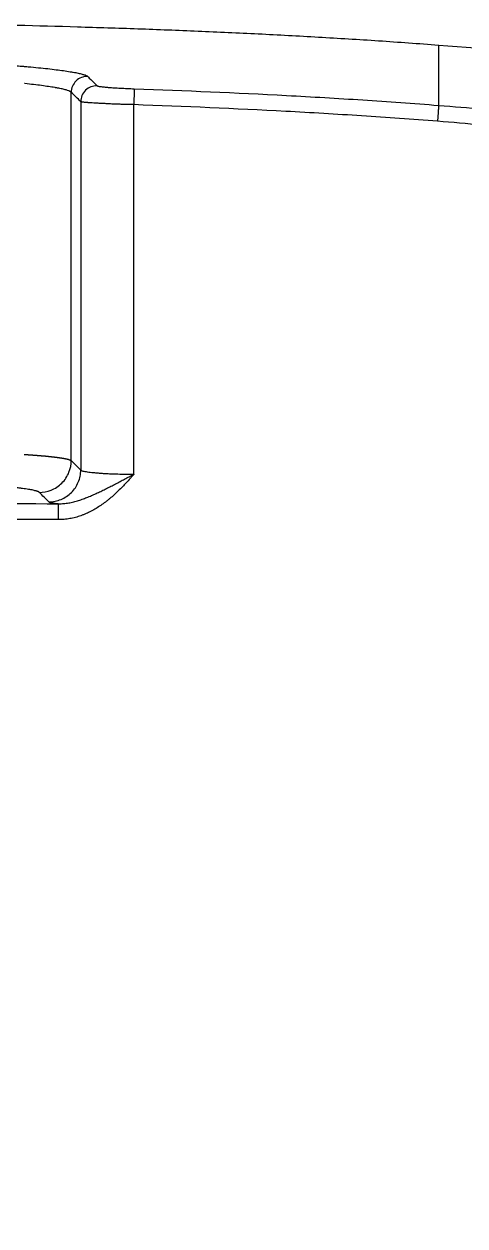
# Model space of a CAD drawing. Header units: millimetres. Extents: x -33000 to 294000, y 0 to 42408.
# Drawn here: x 57272.2 to 57313.7, y 18830.7 to 18943.7 of the extents above; entities that cross this region are included whole.
import ezdxf

# ---------------------------------------------------------------- set-up
doc = ezdxf.new("R2010")
doc.units = ezdxf.units.MM
doc.header["$LTSCALE"] = 50
doc.layers.add('arch', color=8, linetype='Continuous')

msp = doc.modelspace()

# ---------------------------------------------------------------- linework, layer by layer
at = {"layer": 'arch', "linetype": 'Continuous'}
for p, q in [((57276.66, 18902.65), (57276.66, 18937.3)), ((57277.56, 18936.42), (57277.56, 18901.77)), ((57276.66, 18902.65), (57277.56, 18901.77))]:
    msp.add_line(p, q, dxfattribs=at)
for centre, major_axis, ratio, start_param, end_param in [((57278.16, 18937.3, 0), (1.05, 1.07), 0.997304, 0.748443, 2.347461), ((57279.05, 18936.42, 0), (1.05, 1.07), 0.997302, 0.748005, 2.347892), ((57282.55, 18936.14, 0), (0.05, 1.5), 0.00001, 0.049886, 1.570771)]:
    msp.add_ellipse(centre, major_axis=major_axis, ratio=ratio, start_param=start_param, end_param=end_param, dxfattribs=at)
for points, knots in [([(57311.26, 18941.72, 0), (57309.37, 18941.86, 0), (57307.49, 18942, 0), (57303.71, 18942.25, 0), (57299.94, 18942.48, 0), (57296.16, 18942.68, 0), (57292.38, 18942.87, 0), (57290.49, 18942.95, 0), (57286.71, 18943.11, 0), (57284.82, 18943.19, 0), (57281.04, 18943.32, 0), (57279.15, 18943.38, 0), (57273.47, 18943.55, 0), (57269.69, 18943.65, 0), (57265.91, 18943.73, 0)], [0, 0, 0, 0, 0.125, 0.125, 0.25, 0.375, 0.375, 0.5, 0.5, 0.625, 0.625, 0.75, 0.75, 1, 1, 1, 1]), ([(57409.3, 18911.43, 0), (57409.15, 18911.55, 0), (57409.01, 18911.67, 0), (57408.42, 18912.15, 0), (57407.96, 18912.52, 0), (57407.28, 18913.05, 0), (57407.05, 18913.23, 0), (57406.59, 18913.59, 0), (57405.44, 18914.47, 0), (57404.28, 18915.32, 0), (57402.39, 18916.64, 0), (57401.44, 18917.29, 0), (57399.51, 18918.54, 0), (57398.54, 18919.15, 0), (57395.6, 18920.92, 0), (57393.61, 18922.03, 0), (57389.55, 18924.14, 0), (57387.48, 18925.13, 0), (57383.3, 18927, 0), (57381.18, 18927.88, 0), (57377.95, 18929.12, 0), (57376.87, 18929.52, 0), (57375.51, 18930, 0), (57375.24, 18930.1, 0), (57374.69, 18930.29, 0), (57373.87, 18930.57, 0), (57371.95, 18931.22, 0), (57370.3, 18931.74, 0), (57368.64, 18932.25, 0), (57368.09, 18932.41, 0), (57366.98, 18932.74, 0), (57366.43, 18932.9, 0), (57364.76, 18933.37, 0), (57363.65, 18933.67, 0), (57361.41, 18934.26, 0), (57360.3, 18934.54, 0), (57356.93, 18935.35, 0), (57354.68, 18935.85, 0), (57350.17, 18936.79, 0), (57347.9, 18937.22, 0), (57345.06, 18937.72, 0), (57344.49, 18937.81, 0), (57343.35, 18938.01, 0), (57342.78, 18938.1, 0), (57341.07, 18938.38, 0), (57339.93, 18938.55, 0), (57336.5, 18939.07, 0), (57334.22, 18939.38, 0), (57329.64, 18939.96, 0), (57327.35, 18940.22, 0), (57320.46, 18940.95, 0), (57315.86, 18941.36, 0), (57311.26, 18941.72, 0)], [0, 0, 0, 0, 0.005355, 0.005355, 0.021932, 0.021932, 0.030221, 0.030221, 0.038509, 0.071664, 0.071664, 0.104819, 0.104819, 0.137974, 0.137974, 0.204284, 0.204284, 0.270593, 0.270593, 0.336903, 0.336903, 0.370058, 0.370058, 0.378347, 0.378347, 0.386635, 0.403213, 0.436368, 0.436368, 0.452945, 0.452945, 0.469522, 0.469522, 0.502677, 0.502677, 0.535832, 0.535832, 0.602142, 0.602142, 0.668452, 0.668452, 0.685029, 0.685029, 0.701606, 0.701606, 0.734761, 0.734761, 0.801071, 0.801071, 0.867381, 0.867381, 1, 1, 1, 1]), ([(57311.26, 18936.07, 0), (57311.26, 18936.08, 0), (57311.26, 18936.09, 0), (57311.26, 18936.12, 0), (57311.26, 18936.16, 0), (57311.26, 18936.21, 0), (57311.26, 18936.26, 0), (57311.26, 18936.33, 0), (57311.26, 18936.4, 0), (57311.26, 18936.46, 0), (57311.26, 18936.5, 0), (57311.26, 18936.56, 0), (57311.26, 18936.62, 0), (57311.26, 18936.68, 0), (57311.26, 18936.75, 0), (57311.26, 18936.82, 0), (57311.26, 18936.89, 0), (57311.26, 18936.98, 0), (57311.26, 18937.1, 0), (57311.26, 18937.25, 0), (57311.26, 18937.44, 0), (57311.26, 18937.71, 0), (57311.26, 18938.05, 0), (57311.26, 18938.45, 0), (57311.26, 18938.87, 0), (57311.26, 18939.29, 0), (57311.26, 18939.71, 0), (57311.26, 18940.13, 0), (57311.26, 18940.45, 0), (57311.26, 18940.7, 0), (57311.26, 18940.91, 0), (57311.26, 18941.1, 0), (57311.26, 18941.26, 0), (57311.26, 18941.36, 0), (57311.26, 18941.48, 0), (57311.26, 18941.6, 0), (57311.26, 18941.68, 0), (57311.26, 18941.72, 0)], [0, 0, 0, 0, 0.00287, 0.005585, 0.014371, 0.023835, 0.032379, 0.044545, 0.060335, 0.067657, 0.076014, 0.085407, 0.095836, 0.1073, 0.119799, 0.133334, 0.143161, 0.15879, 0.180222, 0.207456, 0.240494, 0.279334, 0.34877, 0.420582, 0.49477, 0.571333, 0.645498, 0.718498, 0.790332, 0.816636, 0.853136, 0.899831, 0.918747, 0.936997, 0.954581, 0.98085, 1, 1, 1, 1]), ([(57265.37, 18940.2, 0), (57265.83, 18940.17, 0), (57266.29, 18940.15, 0), (57267.18, 18940.1, 0), (57268.05, 18940.05, 0), (57269.29, 18939.97, 0), (57270.47, 18939.88, 0), (57271.21, 18939.83, 0), (57271.75, 18939.78, 0), (57271.93, 18939.77, 0), (57272.14, 18939.75, 0), (57272.19, 18939.75, 0), (57272.27, 18939.74, 0), (57272.4, 18939.73, 0), (57272.53, 18939.72, 0), (57272.95, 18939.68, 0), (57273.59, 18939.62, 0), (57274.46, 18939.53, 0), (57275.25, 18939.43, 0), (57275.72, 18939.37, 0), (57276.16, 18939.31, 0), (57276.36, 18939.28, 0), (57276.58, 18939.24, 0), (57276.6, 18939.24, 0), (57276.65, 18939.23, 0), (57276.72, 18939.22, 0), (57276.88, 18939.19, 0), (57277, 18939.17, 0), (57277.24, 18939.12, 0), (57277.52, 18939.06, 0), (57277.85, 18938.97, 0), (57278.01, 18938.92, 0), (57278.13, 18938.86, 0), (57278.18, 18938.83, 0), (57278.21, 18938.8, 0)], [0, 0, 0, 0, 0.0625, 0.0625, 0.125, 0.1875, 0.25, 0.3125, 0.3125, 0.34375, 0.34375, 0.351563, 0.351563, 0.359375, 0.375, 0.375, 0.4375, 0.5, 0.5625, 0.625, 0.625, 0.6875, 0.6875, 0.695312, 0.695312, 0.703125, 0.71875, 0.75, 0.75, 0.8125, 0.875, 0.9375, 0.9375, 1, 1, 1, 1]), ([(57278.21, 18938.8, 0), (57278.26, 18938.75, 0), (57278.31, 18938.7, 0), (57278.57, 18938.44, 0), (57278.78, 18938.24, 0), (57279.03, 18937.99, 0), (57279.07, 18937.96, 0), (57279.1, 18937.92, 0)], [0, 0, 0, 0, 0.175122, 0.175122, 0.875608, 0.875608, 1, 1, 1, 1]), ([(57276.66, 18937.3, 0), (57276.63, 18937.33, 0), (57276.59, 18937.36, 0), (57276.48, 18937.42, 0), (57276.33, 18937.48, 0), (57276.02, 18937.57, 0), (57275.75, 18937.63, 0), (57275.53, 18937.67, 0), (57275.41, 18937.7, 0), (57275.26, 18937.72, 0), (57275.2, 18937.73, 0), (57275.15, 18937.74, 0), (57275.13, 18937.75, 0), (57274.93, 18937.78, 0), (57274.73, 18937.81, 0), (57274.32, 18937.87, 0), (57273.88, 18937.94, 0), (57273.13, 18938.03, 0), (57272.57, 18938.09, 0), (57272.26, 18938.12, 0), (57272.25, 18938.12, 0)], [0, 0, 0, 0, 0.11043, 0.11043, 0.22086, 0.33129, 0.44172, 0.44172, 0.496936, 0.524543, 0.538347, 0.538347, 0.552151, 0.552151, 0.662581, 0.662581, 0.773011, 0.883441, 0.993871, 1, 1, 1, 1]), ([(57279.1, 18937.92, 0), (57279.11, 18937.91, 0), (57279.12, 18937.91, 0), (57279.15, 18937.9, 0), (57279.19, 18937.88, 0), (57279.26, 18937.87, 0), (57279.31, 18937.86, 0), (57279.33, 18937.86, 0), (57279.36, 18937.85, 0), (57279.37, 18937.85, 0), (57279.4, 18937.85, 0), (57279.45, 18937.84, 0), (57279.57, 18937.83, 0), (57279.75, 18937.81, 0), (57279.89, 18937.79, 0), (57279.98, 18937.78, 0), (57280, 18937.78, 0), (57280.03, 18937.78, 0), (57280.09, 18937.77, 0), (57280.15, 18937.77, 0), (57280.27, 18937.76, 0), (57280.44, 18937.75, 0), (57280.62, 18937.73, 0), (57280.76, 18937.73, 0), (57280.8, 18937.72, 0), (57280.88, 18937.72, 0), (57280.9, 18937.72, 0), (57280.95, 18937.71, 0), (57281.07, 18937.71, 0), (57281.3, 18937.69, 0), (57281.61, 18937.68, 0), (57281.83, 18937.67, 0), (57281.99, 18937.66, 0), (57282.05, 18937.66, 0), (57282.16, 18937.65, 0), (57282.21, 18937.65, 0), (57282.38, 18937.64, 0), (57282.49, 18937.64, 0), (57282.6, 18937.64, 0)], [0, 0, 0, 0, 0.0625, 0.0625, 0.125, 0.1875, 0.1875, 0.21875, 0.21875, 0.234375, 0.234375, 0.25, 0.3125, 0.375, 0.4375, 0.4375, 0.453125, 0.453125, 0.46875, 0.5, 0.5, 0.5625, 0.625, 0.625, 0.65625, 0.65625, 0.671875, 0.671875, 0.6875, 0.75, 0.8125, 0.875, 0.875, 0.90625, 0.90625, 0.9375, 0.9375, 1, 1, 1, 1]), ([(57282.6, 18937.64, 0), (57287.38, 18937.47, 0), (57292.16, 18937.26, 0), (57299.33, 18936.88, 0), (57301.72, 18936.74, 0), (57306.49, 18936.43, 0), (57308.88, 18936.26, 0), (57311.26, 18936.07, 0)], [0, 0, 0, 0, 0.5, 0.5, 0.75, 0.75, 1, 1, 1, 1]), ([(57282.55, 18936.14, 0), (57282.39, 18936.14, 0), (57282.23, 18936.15, 0), (57281.92, 18936.16, 0), (57281.61, 18936.16, 0), (57281.3, 18936.17, 0), (57281.07, 18936.18, 0), (57281, 18936.19, 0), (57280.88, 18936.19, 0), (57280.85, 18936.19, 0), (57280.77, 18936.19, 0), (57280.73, 18936.19, 0), (57280.55, 18936.2, 0), (57280.26, 18936.21, 0), (57279.99, 18936.23, 0), (57279.72, 18936.24, 0), (57279.59, 18936.24, 0), (57279.44, 18936.25, 0), (57279.41, 18936.25, 0), (57279.35, 18936.26, 0), (57279.25, 18936.26, 0), (57279.17, 18936.27, 0), (57278.99, 18936.28, 0), (57278.78, 18936.29, 0), (57278.58, 18936.3, 0), (57278.44, 18936.31, 0), (57278.4, 18936.31, 0), (57278.33, 18936.32, 0), (57278.31, 18936.32, 0), (57278.27, 18936.32, 0), (57278.25, 18936.33, 0), (57278.15, 18936.33, 0), (57278, 18936.35, 0), (57277.89, 18936.36, 0), (57277.78, 18936.37, 0), (57277.74, 18936.38, 0), (57277.68, 18936.39, 0), (57277.66, 18936.39, 0), (57277.63, 18936.4, 0), (57277.62, 18936.4, 0), (57277.58, 18936.41, 0), (57277.57, 18936.42, 0), (57277.56, 18936.42, 0)], [0, 0, 0, 0, 0.0625, 0.0625, 0.125, 0.1875, 0.1875, 0.21875, 0.21875, 0.234375, 0.234375, 0.25, 0.25, 0.3125, 0.375, 0.375, 0.4375, 0.4375, 0.453125, 0.453125, 0.46875, 0.5, 0.5, 0.5625, 0.625, 0.625, 0.65625, 0.65625, 0.671875, 0.671875, 0.6875, 0.6875, 0.75, 0.8125, 0.8125, 0.875, 0.875, 0.90625, 0.90625, 0.9375, 0.9375, 1, 1, 1, 1]), ([(57311.15, 18934.58, 0), (57308.77, 18934.76, 0), (57306.39, 18934.93, 0), (57301.62, 18935.24, 0), (57299.24, 18935.38, 0), (57292.09, 18935.76, 0), (57287.32, 18935.97, 0), (57282.55, 18936.14, 0)], [0, 0, 0, 0, 0.25, 0.25, 0.5, 0.5, 1, 1, 1, 1]), ([(57311.26, 18936.07, 0), (57311.26, 18936.07, 0), (57311.26, 18936.05, 0), (57311.26, 18936.01, 0), (57311.25, 18935.98, 0), (57311.25, 18935.9, 0), (57311.24, 18935.85, 0), (57311.24, 18935.74, 0), (57311.23, 18935.68, 0), (57311.22, 18935.54, 0), (57311.21, 18935.47, 0), (57311.2, 18935.31, 0), (57311.2, 18935.22, 0), (57311.18, 18935.05, 0), (57311.17, 18934.96, 0), (57311.16, 18934.77, 0), (57311.15, 18934.67, 0), (57311.15, 18934.58, 0)], [0, 0, 0, 0, 0.125, 0.125, 0.25, 0.25, 0.375, 0.375, 0.5, 0.5, 0.625, 0.625, 0.75, 0.75, 0.875, 0.875, 1, 1, 1, 1]), ([(57311.26, 18936.07, 0), (57314.06, 18935.86, 0), (57316.84, 18935.6, 0), (57322.39, 18934.98, 0), (57325.15, 18934.63, 0), (57330.66, 18933.83, 0), (57333.4, 18933.38, 0), (57338.86, 18932.37, 0), (57341.58, 18931.82, 0), (57346.99, 18930.59, 0), (57349.68, 18929.91, 0), (57355.04, 18928.44, 0), (57357.7, 18927.64, 0), (57361.67, 18926.33, 0), (57362.99, 18925.87, 0), (57365.62, 18924.92, 0), (57366.93, 18924.43, 0), (57368.89, 18923.66, 0), (57369.87, 18923.27, 0), (57370.85, 18922.86, 0), (57371.33, 18922.66, 0), (57371.5, 18922.59, 0), (57371.82, 18922.45, 0), (57373.28, 18921.83, 0), (57374.72, 18921.19, 0), (57377.26, 18920, 0), (57379.78, 18918.78, 0), (57383.49, 18916.82, 0), (57385.91, 18915.43, 0), (57388.3, 18913.99, 0), (57389.49, 18913.25, 0), (57391.82, 18911.72, 0), (57392.98, 18910.94, 0), (57395.26, 18909.31, 0), (57396.38, 18908.47, 0), (57398.05, 18907.18, 0), (57398.87, 18906.52, 0), (57399.83, 18905.74, 0), (57400.23, 18905.4, 0), (57400.5, 18905.17, 0), (57400.64, 18905.06, 0), (57401.85, 18904.03, 0), (57402.9, 18903.09, 0), (57404.95, 18901.18, 0), (57405.95, 18900.21, 0), (57407.9, 18898.22, 0), (57408.85, 18897.2, 0), (57410.7, 18895.13, 0), (57411.6, 18894.07, 0), (57413.35, 18891.91, 0), (57414.19, 18890.81, 0), (57415.84, 18888.57, 0), (57416.63, 18887.43, 0), (57417.79, 18885.69, 0), (57418.16, 18885.1, 0), (57418.91, 18883.92, 0), (57419.27, 18883.32, 0), (57419.99, 18882.12, 0), (57420.34, 18881.51, 0), (57421.04, 18880.28, 0), (57421.38, 18879.67, 0), (57421.8, 18878.89, 0), (57421.88, 18878.74, 0), (57422.05, 18878.43, 0), (57422.13, 18878.27, 0), (57422.38, 18877.8, 0), (57422.87, 18876.87, 0), (57423.35, 18875.92, 0), (57424.28, 18874.03, 0), (57424.88, 18872.77, 0), (57426.05, 18870.22, 0), (57426.6, 18868.94, 0), (57428.22, 18865.07, 0), (57429.22, 18862.47, 0), (57431.08, 18857.21, 0), (57431.95, 18854.57, 0), (57433.56, 18849.23, 0), (57434.31, 18846.54, 0), (57435.7, 18841.13, 0), (57436.35, 18838.4, 0), (57437.1, 18834.98, 0), (57437.32, 18833.95, 0), (57437.54, 18832.92, 0), (57437.68, 18832.23, 0), (57437.75, 18831.89, 0), (57438.1, 18830.17, 0), (57438.37, 18828.8, 0), (57439.14, 18824.67, 0), (57439.62, 18821.91, 0), (57440.5, 18816.41, 0), (57440.9, 18813.65, 0), (57442.03, 18805.38, 0), (57442.65, 18799.87, 0), (57443.45, 18791.6, 0), (57443.69, 18788.84, 0), (57444.12, 18783.32, 0), (57444.31, 18780.56, 0), (57444.81, 18772.28, 0), (57445.29, 18761.23, 0), (57445.44, 18750.18, 0), (57445.44, 18739.12, 0), (57445.37, 18733.59, 0), (57445.06, 18722.53, 0), (57444.82, 18717, 0), (57444.31, 18708.69, 0), (57444.12, 18705.92, 0), (57443.69, 18700.39, 0), (57443.45, 18697.62, 0), (57442.91, 18692.08, 0), (57442.62, 18689.3, 0), (57442.15, 18685.15, 0), (57441.98, 18683.76, 0), (57441.63, 18680.99, 0), (57441.45, 18679.6, 0), (57440.51, 18672.67, 0), (57439.64, 18667.15, 0), (57438.09, 18658.93, 0), (57437.54, 18656.2, 0), (57436.34, 18650.76, 0), (57435.7, 18648.04, 0), (57434.3, 18642.65, 0), (57433.56, 18639.96, 0), (57431.94, 18634.61, 0), (57431.07, 18631.95, 0), (57430.02, 18628.98, 0), (57429.9, 18628.65, 0), (57429.66, 18627.99, 0), (57429.54, 18627.66, 0), (57429.17, 18626.67, 0), (57428.43, 18624.71, 0), (57427.65, 18622.76, 0), (57426.03, 18618.9, 0), (57424.87, 18616.36, 0), (57423.33, 18613.25, 0), (57423.01, 18612.63, 0), (57422.37, 18611.39, 0), (57422.05, 18610.78, 0), (57421.05, 18608.94, 0), (57420.37, 18607.73, 0), (57419.3, 18605.94, 0), (57418.94, 18605.34, 0), (57418.2, 18604.16, 0), (57417.82, 18603.57, 0), (57416.66, 18601.82, 0), (57415.86, 18600.67, 0), (57414.62, 18598.97, 0), (57414.2, 18598.41, 0), (57413.66, 18597.71, 0), (57413.55, 18597.57, 0), (57413.33, 18597.29, 0), (57413, 18596.88, 0), (57411.8, 18595.37, 0), (57410.66, 18594.03, 0), (57408.8, 18591.95, 0), (57407.85, 18590.93, 0), (57405.9, 18588.95, 0), (57404.91, 18587.98, 0), (57402.88, 18586.09, 0), (57401.84, 18585.17, 0), (57399.73, 18583.37, 0), (57398.65, 18582.5, 0), (57396.46, 18580.79, 0), (57395.35, 18579.96, 0), (57393.08, 18578.34, 0), (57391.93, 18577.55, 0), (57390.17, 18576.4, 0), (57389.29, 18575.84, 0), (57388.24, 18575.19, 0), (57387.79, 18574.91, 0), (57387.49, 18574.73, 0), (57387.34, 18574.64, 0), (57385.99, 18573.82, 0), (57384.77, 18573.12, 0), (57382.32, 18571.77, 0), (57379.85, 18570.46, 0), (57377.35, 18569.24, 0), (57373.57, 18567.48, 0), (57371.02, 18566.38, 0), (57365.85, 18564.35, 0), (57363.24, 18563.41, 0), (57357.97, 18561.66, 0), (57355.31, 18560.85, 0), (57351.27, 18559.73, 0), (57349.92, 18559.37, 0), (57347.89, 18558.86, 0), (57347.21, 18558.69, 0), (57346.19, 18558.45, 0), (57345.85, 18558.37, 0), (57345.16, 18558.21, 0), (57343.46, 18557.81, 0), (57341.75, 18557.44, 0), (57339.69, 18557.02, 0), (57339, 18556.88, 0), (57337.62, 18556.61, 0), (57336.94, 18556.48, 0), (57333.49, 18555.84, 0), (57330.73, 18555.39, 0), (57325.19, 18554.58, 0), (57322.41, 18554.23, 0), (57318.24, 18553.76, 0), (57316.85, 18553.62, 0), (57314.06, 18553.36, 0), (57312.66, 18553.24, 0), (57311.26, 18553.13, 0)], [0, 0, 0, 0, 0.015625, 0.015625, 0.03125, 0.03125, 0.046875, 0.046875, 0.0625, 0.0625, 0.078125, 0.078125, 0.09375, 0.09375, 0.101562, 0.101562, 0.109375, 0.109375, 0.113281, 0.115234, 0.115234, 0.116211, 0.116211, 0.117187, 0.125, 0.125, 0.132812, 0.140625, 0.148437, 0.148437, 0.15625, 0.15625, 0.164062, 0.164062, 0.171875, 0.171875, 0.175781, 0.177734, 0.178711, 0.178711, 0.179687, 0.179687, 0.1875, 0.1875, 0.195312, 0.195312, 0.203125, 0.203125, 0.210937, 0.210937, 0.21875, 0.21875, 0.226562, 0.226562, 0.230469, 0.230469, 0.234375, 0.234375, 0.238281, 0.238281, 0.242187, 0.242187, 0.243164, 0.243164, 0.244141, 0.244141, 0.246094, 0.25, 0.25, 0.257812, 0.257812, 0.265625, 0.265625, 0.28125, 0.28125, 0.296875, 0.296875, 0.3125, 0.3125, 0.328125, 0.328125, 0.332031, 0.333984, 0.333984, 0.335937, 0.335937, 0.34375, 0.34375, 0.359375, 0.359375, 0.375, 0.375, 0.40625, 0.40625, 0.421875, 0.421875, 0.4375, 0.4375, 0.46875, 0.5, 0.5, 0.53125, 0.53125, 0.5625, 0.5625, 0.578125, 0.578125, 0.59375, 0.59375, 0.609375, 0.609375, 0.617187, 0.617187, 0.625, 0.625, 0.65625, 0.65625, 0.671875, 0.671875, 0.6875, 0.6875, 0.703125, 0.703125, 0.71875, 0.71875, 0.720703, 0.720703, 0.722656, 0.722656, 0.726562, 0.734375, 0.734375, 0.75, 0.75, 0.753906, 0.753906, 0.757812, 0.757812, 0.765625, 0.765625, 0.769531, 0.769531, 0.773437, 0.773437, 0.78125, 0.78125, 0.785156, 0.785156, 0.786133, 0.786133, 0.787109, 0.789062, 0.796875, 0.796875, 0.804687, 0.804687, 0.8125, 0.8125, 0.820312, 0.820312, 0.828125, 0.828125, 0.835937, 0.835937, 0.84375, 0.84375, 0.847656, 0.849609, 0.850586, 0.850586, 0.851562, 0.851562, 0.859375, 0.859375, 0.867187, 0.875, 0.875, 0.890625, 0.890625, 0.90625, 0.90625, 0.921875, 0.921875, 0.929687, 0.929687, 0.933594, 0.933594, 0.935547, 0.935547, 0.9375, 0.945312, 0.945312, 0.949219, 0.949219, 0.953125, 0.953125, 0.96875, 0.96875, 0.984375, 0.984375, 0.992187, 0.992187, 1, 1, 1, 1]), ([(57311.15, 18554.63, 0), (57313.92, 18554.84, 0), (57316.68, 18555.1, 0), (57322.2, 18555.71, 0), (57324.94, 18556.06, 0), (57330.42, 18556.86, 0), (57333.15, 18557.3, 0), (57338.59, 18558.31, 0), (57341.3, 18558.86, 0), (57346.71, 18560.09, 0), (57349.39, 18560.77, 0), (57353.41, 18561.87, 0), (57354.75, 18562.26, 0), (57356.41, 18562.76, 0), (57356.75, 18562.87, 0), (57357.41, 18563.07, 0), (57358.41, 18563.38, 0), (57359.4, 18563.71, 0), (57362.7, 18564.8, 0), (57365.31, 18565.74, 0), (57370.46, 18567.77, 0), (57373.01, 18568.86, 0), (57376.77, 18570.62, 0), (57379.26, 18571.83, 0), (57381.71, 18573.13, 0), (57384.14, 18574.48, 0), (57385.35, 18575.18, 0), (57386.69, 18575.99, 0), (57386.84, 18576.08, 0), (57387.14, 18576.26, 0), (57387.59, 18576.53, 0), (57388.62, 18577.18, 0), (57389.5, 18577.74, 0), (57391.24, 18578.88, 0), (57392.38, 18579.67, 0), (57394.62, 18581.27, 0), (57395.73, 18582.1, 0), (57397.9, 18583.8, 0), (57398.96, 18584.67, 0), (57401.05, 18586.45, 0), (57402.08, 18587.37, 0), (57404.09, 18589.24, 0), (57405.07, 18590.21, 0), (57406.99, 18592.18, 0), (57407.94, 18593.19, 0), (57409.77, 18595.27, 0), (57410.67, 18596.33, 0), (57411.76, 18597.69, 0), (57411.98, 18597.96, 0), (57412.3, 18598.38, 0), (57412.41, 18598.51, 0), (57412.62, 18598.79, 0), (57413.16, 18599.48, 0), (57413.68, 18600.18, 0), (57414.91, 18601.87, 0), (57415.69, 18603.02, 0), (57417.21, 18605.34, 0), (57417.94, 18606.51, 0), (57419.34, 18608.89, 0), (57420.01, 18610.09, 0), (57421.31, 18612.53, 0), (57421.94, 18613.75, 0), (57423.77, 18617.47, 0), (57424.9, 18619.99, 0), (57426.5, 18623.82, 0), (57427.26, 18625.76, 0), (57427.99, 18627.71, 0), (57428.29, 18628.53, 0), (57428.35, 18628.69, 0), (57428.47, 18629.02, 0), (57428.65, 18629.51, 0), (57428.82, 18630, 0), (57429.86, 18632.95, 0), (57430.71, 18635.59, 0), (57432.3, 18640.89, 0), (57433.04, 18643.56, 0), (57434.4, 18648.91, 0), (57435.04, 18651.6, 0), (57436.21, 18657, 0), (57436.76, 18659.71, 0), (57437.77, 18665.15, 0), (57438.47, 18669.24, 0), (57439.2, 18674.04, 0), (57439.55, 18676.44, 0), (57439.69, 18677.47, 0), (57439.79, 18678.15, 0), (57439.83, 18678.5, 0), (57440.25, 18681.59, 0), (57440.93, 18687.09, 0), (57441.5, 18692.58, 0), (57442.03, 18698.08, 0), (57442.26, 18700.82, 0), (57442.69, 18706.31, 0), (57442.88, 18709.06, 0), (57443.38, 18717.29, 0), (57443.61, 18722.78, 0), (57443.92, 18733.75, 0), (57443.99, 18739.23, 0), (57443.99, 18750.19, 0), (57443.91, 18755.67, 0), (57443.6, 18766.63, 0), (57443.37, 18772.1, 0), (57442.87, 18780.31, 0), (57442.68, 18783.05, 0), (57442.25, 18788.52, 0), (57442.01, 18791.26, 0), (57441.23, 18799.46, 0), (57440.61, 18804.93, 0), (57439.51, 18813.12, 0), (57439.11, 18815.86, 0), (57438.24, 18821.32, 0), (57437.77, 18824.05, 0), (57437.01, 18828.14, 0), (57436.75, 18829.5, 0), (57436.4, 18831.21, 0), (57436.33, 18831.55, 0), (57436.19, 18832.23, 0), (57435.98, 18833.25, 0), (57435.18, 18836.99, 0), (57434.38, 18840.37, 0), (57433.01, 18845.74, 0), (57432.27, 18848.41, 0), (57430.69, 18853.7, 0), (57429.84, 18856.33, 0), (57428, 18861.55, 0), (57427.02, 18864.13, 0), (57425.42, 18867.97, 0), (57424.32, 18870.51, 0), (57423.14, 18873.03, 0), (57422.21, 18874.9, 0), (57421.74, 18875.84, 0), (57421.18, 18876.92, 0), (57420.93, 18877.38, 0), (57420.77, 18877.69, 0), (57420.69, 18877.85, 0), (57419.94, 18879.24, 0), (57419.26, 18880.45, 0), (57418.2, 18882.25, 0), (57417.84, 18882.84, 0), (57417.1, 18884.02, 0), (57416.73, 18884.6, 0), (57415.59, 18886.34, 0), (57414.81, 18887.47, 0), (57413.19, 18889.7, 0), (57412.35, 18890.79, 0), (57410.62, 18892.93, 0), (57409.73, 18893.99, 0), (57407.9, 18896.05, 0), (57406.97, 18897.06, 0), (57405.04, 18899.03, 0), (57404.04, 18900, 0), (57402.01, 18901.9, 0), (57400.97, 18902.83, 0), (57399.77, 18903.85, 0), (57399.64, 18903.96, 0), (57399.37, 18904.19, 0), (57399.24, 18904.3, 0), (57398.83, 18904.63, 0), (57398.02, 18905.3, 0), (57397.21, 18905.95, 0), (57395.56, 18907.24, 0), (57394.44, 18908.07, 0), (57392.18, 18909.68, 0), (57391.03, 18910.46, 0), (57388.72, 18911.98, 0), (57387.54, 18912.71, 0), (57385.17, 18914.14, 0), (57382.77, 18915.52, 0), (57379.1, 18917.46, 0), (57376.6, 18918.67, 0), (57374.08, 18919.84, 0), (57372.8, 18920.41, 0), (57371.36, 18921.03, 0), (57371.2, 18921.1, 0), (57370.88, 18921.23, 0), (57370.71, 18921.3, 0), (57370.23, 18921.5, 0), (57369.26, 18921.9, 0), (57368.29, 18922.29, 0), (57366.35, 18923.05, 0), (57365.05, 18923.54, 0), (57362.44, 18924.48, 0), (57361.13, 18924.93, 0), (57357.19, 18926.23, 0), (57354.55, 18927.02, 0), (57349.24, 18928.48, 0), (57346.57, 18929.15, 0), (57341.21, 18930.36, 0), (57338.51, 18930.92, 0), (57333.1, 18931.91, 0), (57330.38, 18932.36, 0), (57324.92, 18933.15, 0), (57322.18, 18933.5, 0), (57316.68, 18934.11, 0), (57313.92, 18934.36, 0), (57311.15, 18934.58, 0)], [0, 0, 0, 0, 0.015625, 0.015625, 0.03125, 0.03125, 0.046875, 0.046875, 0.0625, 0.0625, 0.078125, 0.078125, 0.085938, 0.085938, 0.087891, 0.087891, 0.089844, 0.09375, 0.09375, 0.109375, 0.109375, 0.125, 0.125, 0.132812, 0.140625, 0.140625, 0.148437, 0.148437, 0.149414, 0.149414, 0.150391, 0.152344, 0.15625, 0.15625, 0.164062, 0.164062, 0.171875, 0.171875, 0.179687, 0.179687, 0.1875, 0.1875, 0.195312, 0.195312, 0.203125, 0.203125, 0.210938, 0.210938, 0.212891, 0.212891, 0.213867, 0.213867, 0.214844, 0.21875, 0.21875, 0.226563, 0.226563, 0.234375, 0.234375, 0.242188, 0.242188, 0.25, 0.25, 0.265625, 0.265625, 0.273438, 0.277344, 0.277344, 0.27832, 0.27832, 0.279297, 0.28125, 0.28125, 0.296875, 0.296875, 0.3125, 0.3125, 0.328125, 0.328125, 0.34375, 0.34375, 0.359375, 0.367188, 0.371094, 0.373047, 0.373047, 0.375, 0.375, 0.390625, 0.40625, 0.40625, 0.421875, 0.421875, 0.4375, 0.4375, 0.46875, 0.46875, 0.5, 0.5, 0.53125, 0.53125, 0.5625, 0.5625, 0.578125, 0.578125, 0.59375, 0.59375, 0.625, 0.625, 0.640625, 0.640625, 0.65625, 0.65625, 0.664063, 0.664063, 0.666016, 0.666016, 0.667969, 0.671875, 0.6875, 0.6875, 0.703125, 0.703125, 0.71875, 0.71875, 0.734375, 0.734375, 0.742188, 0.75, 0.75, 0.753906, 0.755859, 0.756836, 0.756836, 0.757813, 0.757813, 0.765625, 0.765625, 0.769531, 0.769531, 0.773438, 0.773438, 0.78125, 0.78125, 0.789063, 0.789063, 0.796875, 0.796875, 0.804688, 0.804688, 0.8125, 0.8125, 0.820313, 0.820313, 0.821289, 0.821289, 0.822266, 0.822266, 0.824219, 0.828125, 0.828125, 0.835938, 0.835938, 0.84375, 0.84375, 0.851563, 0.851563, 0.859375, 0.867188, 0.875, 0.875, 0.882813, 0.882813, 0.883789, 0.883789, 0.884766, 0.884766, 0.886719, 0.890625, 0.890625, 0.898438, 0.898438, 0.90625, 0.90625, 0.921875, 0.921875, 0.9375, 0.9375, 0.953125, 0.953125, 0.96875, 0.96875, 0.984375, 0.984375, 1, 1, 1, 1]), ([(57272.23, 18903.24, 0), (57272.24, 18903.24, 0), (57272.27, 18903.24, 0), (57272.33, 18903.23, 0), (57272.4, 18903.23, 0), (57272.47, 18903.22, 0), (57272.54, 18903.22, 0), (57272.61, 18903.21, 0), (57272.68, 18903.21, 0), (57272.75, 18903.2, 0), (57272.81, 18903.2, 0), (57272.88, 18903.19, 0), (57272.95, 18903.19, 0), (57273.02, 18903.18, 0), (57273.08, 18903.18, 0), (57273.15, 18903.17, 0), (57273.21, 18903.17, 0), (57273.28, 18903.16, 0), (57273.34, 18903.16, 0), (57273.41, 18903.15, 0), (57273.47, 18903.15, 0), (57273.53, 18903.14, 0), (57273.6, 18903.14, 0), (57273.66, 18903.13, 0), (57273.72, 18903.13, 0), (57273.78, 18903.12, 0), (57273.84, 18903.12, 0), (57273.9, 18903.11, 0), (57273.96, 18903.11, 0), (57274.02, 18903.1, 0), (57274.08, 18903.1, 0), (57274.14, 18903.09, 0), (57274.2, 18903.09, 0), (57274.26, 18903.08, 0), (57274.31, 18903.07, 0), (57274.37, 18903.07, 0), (57274.43, 18903.06, 0), (57274.48, 18903.06, 0), (57274.54, 18903.05, 0), (57274.59, 18903.05, 0), (57274.64, 18903.04, 0), (57274.7, 18903.04, 0), (57274.75, 18903.03, 0), (57274.8, 18903.02, 0), (57274.85, 18903.02, 0), (57274.9, 18903.01, 0), (57274.95, 18903.01, 0), (57275, 18903, 0), (57275.05, 18903, 0), (57275.1, 18902.99, 0), (57275.15, 18902.98, 0), (57275.2, 18902.98, 0), (57275.24, 18902.97, 0), (57275.29, 18902.97, 0), (57275.34, 18902.96, 0), (57275.38, 18902.96, 0), (57275.42, 18902.95, 0), (57275.47, 18902.94, 0), (57275.51, 18902.94, 0), (57275.55, 18902.93, 0), (57275.59, 18902.93, 0), (57275.64, 18902.92, 0), (57275.68, 18902.91, 0), (57275.72, 18902.91, 0), (57275.75, 18902.9, 0), (57275.79, 18902.9, 0), (57275.83, 18902.89, 0), (57275.87, 18902.88, 0), (57275.9, 18902.88, 0), (57275.94, 18902.87, 0), (57275.97, 18902.86, 0), (57276.01, 18902.86, 0), (57276.04, 18902.85, 0), (57276.07, 18902.85, 0), (57276.1, 18902.84, 0), (57276.13, 18902.83, 0), (57276.16, 18902.83, 0), (57276.19, 18902.82, 0), (57276.22, 18902.81, 0), (57276.25, 18902.81, 0), (57276.28, 18902.8, 0), (57276.3, 18902.79, 0), (57276.33, 18902.79, 0), (57276.35, 18902.78, 0), (57276.38, 18902.78, 0), (57276.4, 18902.77, 0), (57276.42, 18902.76, 0), (57276.44, 18902.76, 0), (57276.46, 18902.75, 0), (57276.48, 18902.74, 0), (57276.5, 18902.74, 0), (57276.52, 18902.73, 0), (57276.54, 18902.72, 0), (57276.55, 18902.72, 0), (57276.57, 18902.71, 0), (57276.58, 18902.7, 0), (57276.6, 18902.7, 0), (57276.61, 18902.69, 0), (57276.62, 18902.68, 0), (57276.63, 18902.67, 0), (57276.64, 18902.67, 0), (57276.65, 18902.66, 0), (57276.66, 18902.66, 0), (57276.66, 18902.65, 0)], [0, 0, 0, 0, 0.003521, 0.012494, 0.021487, 0.0305, 0.039533, 0.048586, 0.057659, 0.066752, 0.075865, 0.084999, 0.094152, 0.103325, 0.112518, 0.121732, 0.130965, 0.140219, 0.149492, 0.158786, 0.168099, 0.177433, 0.186786, 0.19616, 0.205554, 0.214967, 0.224401, 0.233855, 0.243329, 0.252823, 0.262337, 0.271871, 0.281425, 0.290999, 0.300593, 0.310207, 0.319841, 0.329495, 0.339169, 0.348863, 0.358578, 0.368312, 0.378066, 0.387841, 0.397635, 0.40745, 0.417284, 0.427139, 0.437013, 0.446908, 0.456823, 0.466757, 0.476712, 0.486687, 0.496682, 0.506697, 0.516732, 0.526786, 0.536861, 0.546956, 0.557072, 0.567207, 0.577362, 0.587537, 0.597732, 0.607947, 0.618183, 0.628438, 0.638713, 0.649009, 0.659324, 0.66966, 0.680015, 0.690391, 0.700786, 0.711202, 0.721638, 0.732094, 0.742569, 0.753065, 0.763581, 0.774117, 0.784673, 0.795249, 0.805845, 0.816461, 0.827097, 0.837753, 0.848429, 0.859125, 0.869842, 0.880578, 0.891334, 0.902111, 0.912907, 0.923724, 0.93456, 0.945417, 0.956293, 0.96719, 0.978107, 0.989043, 1, 1, 1, 1]), ([(57274.56, 18898.77, 0), (57274.75, 18898.77, 0), (57274.95, 18898.79, 0), (57275.33, 18898.87, 0), (57275.52, 18898.93, 0), (57275.88, 18899.08, 0), (57276.06, 18899.17, 0), (57276.38, 18899.39, 0), (57276.54, 18899.51, 0), (57276.81, 18899.79, 0), (57276.94, 18899.94, 0), (57277.16, 18900.27, 0), (57277.25, 18900.44, 0), (57277.4, 18900.8, 0), (57277.46, 18900.99, 0), (57277.54, 18901.38, 0), (57277.56, 18901.57, 0), (57277.56, 18901.77, 0)], [0, 0, 0, 0, 0.125, 0.125, 0.25, 0.25, 0.375, 0.375, 0.5, 0.5, 0.625, 0.625, 0.75, 0.75, 0.875, 0.875, 1, 1, 1, 1]), ([(57277.56, 18901.77, 0), (57277.57, 18901.75, 0), (57277.59, 18901.74, 0), (57277.65, 18901.7, 0), (57277.7, 18901.69, 0), (57277.8, 18901.66, 0), (57277.87, 18901.65, 0), (57278.01, 18901.62, 0), (57278.09, 18901.61, 0), (57278.26, 18901.58, 0), (57278.36, 18901.57, 0), (57278.55, 18901.55, 0), (57278.66, 18901.54, 0), (57278.88, 18901.52, 0), (57279, 18901.51, 0), (57279.23, 18901.49, 0), (57279.35, 18901.48, 0), (57279.6, 18901.46, 0), (57279.73, 18901.45, 0), (57279.99, 18901.44, 0), (57280.12, 18901.43, 0), (57280.38, 18901.42, 0), (57280.52, 18901.41, 0), (57280.78, 18901.4, 0), (57280.91, 18901.4, 0), (57281.31, 18901.39, 0), (57281.57, 18901.38, 0), (57282.07, 18901.37, 0), (57282.32, 18901.37, 0), (57282.55, 18901.37, 0)], [0, 0, 0, 0, 0.0625, 0.0625, 0.125, 0.125, 0.1875, 0.1875, 0.25, 0.25, 0.3125, 0.3125, 0.375, 0.375, 0.4375, 0.4375, 0.5, 0.5, 0.5625, 0.5625, 0.625, 0.625, 0.6875, 0.6875, 0.75, 0.75, 0.875, 0.875, 1, 1, 1, 1]), ([(57273.66, 18899.66, 0), (57273.66, 18899.66, 0), (57273.66, 18899.66, 0), (57273.65, 18899.67, 0), (57273.65, 18899.67, 0), (57273.64, 18899.67, 0), (57273.64, 18899.68, 0), (57273.63, 18899.68, 0), (57273.63, 18899.68, 0), (57273.62, 18899.69, 0), (57273.62, 18899.69, 0), (57273.61, 18899.7, 0), (57273.6, 18899.7, 0), (57273.6, 18899.7, 0), (57273.59, 18899.71, 0), (57273.58, 18899.71, 0), (57273.57, 18899.71, 0), (57273.57, 18899.72, 0), (57273.56, 18899.72, 0), (57273.55, 18899.73, 0), (57273.54, 18899.73, 0), (57273.54, 18899.73, 0), (57273.53, 18899.74, 0), (57273.52, 18899.74, 0), (57273.51, 18899.74, 0), (57273.5, 18899.75, 0), (57273.49, 18899.75, 0), (57273.48, 18899.75, 0), (57273.47, 18899.76, 0), (57273.46, 18899.76, 0), (57273.45, 18899.77, 0), (57273.44, 18899.77, 0), (57273.43, 18899.77, 0), (57273.42, 18899.78, 0), (57273.41, 18899.78, 0), (57273.4, 18899.78, 0), (57273.39, 18899.79, 0), (57273.37, 18899.79, 0), (57273.36, 18899.79, 0), (57273.35, 18899.8, 0), (57273.34, 18899.8, 0), (57273.32, 18899.81, 0), (57273.31, 18899.81, 0), (57273.3, 18899.81, 0), (57273.29, 18899.82, 0), (57273.27, 18899.82, 0), (57273.26, 18899.82, 0), (57273.2, 18899.84, 0), (57273.07, 18899.87, 0), (57272.87, 18899.91, 0), (57272.63, 18899.95, 0), (57272.37, 18899.99, 0), (57272.07, 18900.03, 0), (57271.75, 18900.07, 0), (57271.41, 18900.11, 0), (57270.99, 18900.15, 0), (57270.49, 18900.2, 0), (57269.9, 18900.25, 0), (57269.33, 18900.29, 0), (57268.77, 18900.33, 0), (57268.24, 18900.36, 0), (57267.69, 18900.39, 0), (57267.12, 18900.42, 0), (57266.53, 18900.45, 0), (57265.92, 18900.48, 0), (57265.29, 18900.51, 0), (57264.82, 18900.53, 0), (57264.52, 18900.54, 0), (57264.4, 18900.55, 0), (57264.28, 18900.55, 0), (57264.16, 18900.56, 0), (57264.04, 18900.56, 0), (57263.93, 18900.56, 0), (57263.81, 18900.57, 0), (57263.69, 18900.57, 0), (57263.56, 18900.58, 0), (57263.44, 18900.58, 0), (57263.32, 18900.59, 0), (57263.24, 18900.59, 0), (57263.2, 18900.59, 0)], [0, 0, 0, 0, 0.003412, 0.006821, 0.010227, 0.01363, 0.01703, 0.020427, 0.023821, 0.027212, 0.030601, 0.033986, 0.037369, 0.040748, 0.044125, 0.0475, 0.050871, 0.05424, 0.057607, 0.06097, 0.064332, 0.06769, 0.071047, 0.0744, 0.077752, 0.0811, 0.084447, 0.087791, 0.091133, 0.094473, 0.09781, 0.101145, 0.104478, 0.107809, 0.111138, 0.114465, 0.11779, 0.121112, 0.124433, 0.127752, 0.131069, 0.134384, 0.137697, 0.141009, 0.144318, 0.147626, 0.150933, 0.154237, 0.192347, 0.230438, 0.268563, 0.306777, 0.345068, 0.383323, 0.421594, 0.459933, 0.510938, 0.561875, 0.612871, 0.651116, 0.689316, 0.727523, 0.765792, 0.804097, 0.842347, 0.880594, 0.91889, 0.925666, 0.932438, 0.939206, 0.945971, 0.952733, 0.959492, 0.966248, 0.973002, 0.979754, 0.986504, 0.993252, 1, 1, 1, 1]), ([(57282.55, 18901.37, 0), (57282.55, 18901.37, 0), (57282.55, 18901.36, 0), (57282.55, 18901.36, 0), (57282.55, 18901.36, 0), (57282.54, 18901.36, 0), (57282.54, 18901.36, 0), (57282.54, 18901.36, 0), (57282.54, 18901.36, 0), (57282.54, 18901.36, 0), (57282.54, 18901.35, 0), (57282.54, 18901.35, 0), (57282.54, 18901.35, 0), (57282.53, 18901.35, 0), (57282.52, 18901.33, 0), (57282.52, 18901.33, 0), (57282.49, 18901.3, 0), (57282.48, 18901.28, 0), (57282.43, 18901.23, 0), (57282.41, 18901.2, 0), (57282.32, 18901.1, 0), (57282.26, 18901.03, 0), (57282.08, 18900.83, 0), (57281.96, 18900.7, 0), (57281.72, 18900.44, 0), (57281.6, 18900.31, 0), (57281.35, 18900.05, 0), (57281.22, 18899.92, 0), (57280.97, 18899.68, 0), (57280.84, 18899.55, 0), (57280.57, 18899.31, 0), (57280.44, 18899.2, 0), (57280.23, 18899.03, 0), (57280.16, 18898.97, 0), (57280.02, 18898.86, 0), (57279.95, 18898.8, 0), (57279.74, 18898.64, 0), (57279.59, 18898.54, 0), (57279.3, 18898.34, 0), (57279.15, 18898.24, 0), (57278.85, 18898.06, 0), (57278.7, 18897.97, 0), (57278.38, 18897.81, 0), (57278.22, 18897.73, 0), (57277.98, 18897.63, 0), (57277.85, 18897.58, 0), (57277.73, 18897.53, 0), (57277.64, 18897.5, 0), (57277.6, 18897.48, 0), (57277.39, 18897.41, 0), (57277.22, 18897.36, 0), (57276.88, 18897.26, 0), (57276.71, 18897.23, 0), (57276.36, 18897.16, 0), (57276.18, 18897.14, 0), (57275.83, 18897.11, 0), (57275.65, 18897.1, 0), (57275.47, 18897.1, 0)], [0, 0, 0, 0, 0.000977, 0.000977, 0.001465, 0.001587, 0.001587, 0.001617, 0.001617, 0.001648, 0.001709, 0.001953, 0.001953, 0.003906, 0.003906, 0.007812, 0.007812, 0.015625, 0.015625, 0.03125, 0.03125, 0.0625, 0.0625, 0.125, 0.125, 0.1875, 0.1875, 0.25, 0.25, 0.3125, 0.3125, 0.375, 0.375, 0.40625, 0.40625, 0.4375, 0.4375, 0.5, 0.5, 0.5625, 0.5625, 0.625, 0.625, 0.6875, 0.6875, 0.71875, 0.734375, 0.734375, 0.75, 0.75, 0.8125, 0.8125, 0.875, 0.875, 0.9375, 0.9375, 1, 1, 1, 1]), ([(57275.47, 18898.6, 0), (57275.63, 18898.6, 0), (57275.79, 18898.6, 0), (57276.03, 18898.62, 0), (57276.11, 18898.63, 0), (57276.27, 18898.65, 0), (57276.35, 18898.66, 0), (57276.58, 18898.7, 0), (57276.74, 18898.74, 0), (57276.97, 18898.79, 0), (57277.05, 18898.81, 0), (57277.2, 18898.86, 0), (57277.27, 18898.88, 0), (57277.43, 18898.93, 0), (57277.5, 18898.95, 0), (57277.65, 18899, 0), (57277.73, 18899.03, 0), (57277.95, 18899.11, 0), (57278.09, 18899.17, 0), (57278.31, 18899.26, 0), (57278.39, 18899.29, 0), (57278.53, 18899.35, 0), (57278.6, 18899.38, 0), (57278.82, 18899.48, 0), (57278.97, 18899.54, 0), (57279.25, 18899.68, 0), (57279.4, 18899.74, 0), (57279.61, 18899.85, 0), (57279.68, 18899.88, 0), (57279.83, 18899.95, 0), (57279.9, 18899.99, 0), (57280.11, 18900.1, 0), (57280.25, 18900.17, 0), (57280.47, 18900.28, 0), (57280.54, 18900.31, 0), (57280.68, 18900.39, 0), (57280.76, 18900.42, 0), (57280.97, 18900.53, 0), (57281.11, 18900.61, 0), (57281.4, 18900.76, 0), (57281.54, 18900.84, 0), (57281.83, 18900.99, 0), (57281.97, 18901.06, 0), (57282.19, 18901.18, 0), (57282.26, 18901.22, 0), (57282.37, 18901.27, 0), (57282.41, 18901.29, 0), (57282.46, 18901.32, 0), (57282.48, 18901.33, 0), (57282.51, 18901.34, 0), (57282.52, 18901.35, 0), (57282.53, 18901.35, 0), (57282.53, 18901.36, 0), (57282.54, 18901.36, 0), (57282.54, 18901.36, 0), (57282.54, 18901.36, 0), (57282.54, 18901.36, 0), (57282.54, 18901.36, 0), (57282.54, 18901.36, 0), (57282.54, 18901.36, 0), (57282.55, 18901.36, 0), (57282.55, 18901.37, 0), (57282.55, 18901.37, 0)], [0, 0, 0, 0, 0.0625, 0.0625, 0.09375, 0.09375, 0.125, 0.125, 0.1875, 0.1875, 0.21875, 0.21875, 0.25, 0.25, 0.28125, 0.28125, 0.3125, 0.3125, 0.375, 0.375, 0.40625, 0.40625, 0.4375, 0.4375, 0.5, 0.5, 0.5625, 0.5625, 0.59375, 0.59375, 0.625, 0.625, 0.6875, 0.6875, 0.71875, 0.71875, 0.75, 0.75, 0.8125, 0.8125, 0.875, 0.875, 0.9375, 0.9375, 0.96875, 0.96875, 0.984375, 0.984375, 0.992188, 0.992188, 0.996094, 0.996094, 0.998047, 0.998047, 0.998169, 0.998169, 0.998291, 0.998291, 0.998535, 0.999023, 0.999023, 1, 1, 1, 1]), ([(57274.56, 18898.77, 0), (57274.41, 18898.92, 0), (57274.11, 18899.21, 0), (57273.81, 18899.51, 0), (57273.66, 18899.66, 0)], [0, 0, 0, 0, 0.498903, 1, 1, 1, 1]), ([(57274.56, 18898.77, 0), (57274.56, 18898.77, 0), (57274.56, 18898.77, 0), (57274.56, 18898.77, 0), (57274.57, 18898.77, 0), (57274.57, 18898.76, 0), (57274.57, 18898.76, 0), (57274.57, 18898.76, 0), (57274.58, 18898.76, 0), (57274.58, 18898.75, 0), (57274.59, 18898.75, 0), (57274.59, 18898.75, 0), (57274.6, 18898.75, 0), (57274.6, 18898.75, 0), (57274.61, 18898.74, 0), (57274.61, 18898.74, 0), (57274.62, 18898.74, 0), (57274.62, 18898.74, 0), (57274.63, 18898.73, 0), (57274.63, 18898.73, 0), (57274.64, 18898.73, 0), (57274.65, 18898.73, 0), (57274.65, 18898.73, 0), (57274.66, 18898.72, 0), (57274.67, 18898.72, 0), (57274.67, 18898.72, 0), (57274.68, 18898.72, 0), (57274.69, 18898.72, 0), (57274.7, 18898.71, 0), (57274.7, 18898.71, 0), (57274.71, 18898.71, 0), (57274.72, 18898.71, 0), (57274.73, 18898.71, 0), (57274.74, 18898.7, 0), (57274.75, 18898.7, 0), (57274.75, 18898.7, 0), (57274.76, 18898.7, 0), (57274.77, 18898.7, 0), (57274.78, 18898.69, 0), (57274.79, 18898.69, 0), (57274.8, 18898.69, 0), (57274.81, 18898.69, 0), (57274.82, 18898.69, 0), (57274.83, 18898.68, 0), (57274.84, 18898.68, 0), (57274.85, 18898.68, 0), (57274.86, 18898.68, 0), (57274.87, 18898.68, 0), (57274.88, 18898.67, 0), (57274.89, 18898.67, 0), (57274.9, 18898.67, 0), (57274.91, 18898.67, 0), (57274.93, 18898.67, 0), (57274.94, 18898.67, 0), (57274.95, 18898.66, 0), (57274.96, 18898.66, 0), (57274.97, 18898.66, 0), (57274.98, 18898.66, 0), (57274.99, 18898.66, 0), (57275.01, 18898.65, 0), (57275.02, 18898.65, 0), (57275.03, 18898.65, 0), (57275.04, 18898.65, 0), (57275.05, 18898.65, 0), (57275.07, 18898.65, 0), (57275.08, 18898.64, 0), (57275.09, 18898.64, 0), (57275.1, 18898.64, 0), (57275.11, 18898.64, 0), (57275.12, 18898.64, 0), (57275.13, 18898.64, 0), (57275.14, 18898.64, 0), (57275.15, 18898.63, 0), (57275.17, 18898.63, 0), (57275.19, 18898.63, 0), (57275.21, 18898.63, 0), (57275.23, 18898.63, 0), (57275.26, 18898.62, 0), (57275.29, 18898.62, 0), (57275.32, 18898.62, 0), (57275.35, 18898.61, 0), (57275.39, 18898.61, 0), (57275.43, 18898.6, 0), (57275.46, 18898.6, 0), (57275.47, 18898.6, 0)], [0, 0, 0, 0, 0.012706, 0.025369, 0.037989, 0.050565, 0.063098, 0.075587, 0.088033, 0.100436, 0.112796, 0.125113, 0.137387, 0.149618, 0.161805, 0.17395, 0.186052, 0.198111, 0.210128, 0.222101, 0.234032, 0.24592, 0.257765, 0.269567, 0.281327, 0.293044, 0.304718, 0.316349, 0.327938, 0.339485, 0.350988, 0.362449, 0.373867, 0.385243, 0.396576, 0.407866, 0.419114, 0.430319, 0.441482, 0.452601, 0.463679, 0.474713, 0.485705, 0.496654, 0.507561, 0.518425, 0.529246, 0.540025, 0.550761, 0.561454, 0.572105, 0.582712, 0.593277, 0.6038, 0.61428, 0.624717, 0.635111, 0.645462, 0.655771, 0.666037, 0.67626, 0.68644, 0.696578, 0.706673, 0.716725, 0.726734, 0.7367, 0.746623, 0.75094, 0.756792, 0.764181, 0.773106, 0.783567, 0.795565, 0.809098, 0.824168, 0.840774, 0.858915, 0.878592, 0.899804, 0.922552, 0.946834, 0.97265, 1, 1, 1, 1]), ([(57275.47, 18897.1, 0), (57275.47, 18897.2, 0), (57275.47, 18897.29, 0), (57275.47, 18897.48, 0), (57275.47, 18897.57, 0), (57275.47, 18897.75, 0), (57275.47, 18897.83, 0), (57275.47, 18897.99, 0), (57275.47, 18898.07, 0), (57275.47, 18898.2, 0), (57275.47, 18898.27, 0), (57275.47, 18898.38, 0), (57275.47, 18898.42, 0), (57275.47, 18898.5, 0), (57275.47, 18898.54, 0), (57275.47, 18898.58, 0), (57275.47, 18898.59, 0), (57275.47, 18898.6, 0)], [0, 0, 0, 0, 0.125, 0.125, 0.25, 0.25, 0.375, 0.375, 0.5, 0.5, 0.625, 0.625, 0.75, 0.75, 0.875, 0.875, 1, 1, 1, 1])]:
    msp.add_open_spline(points, degree=3, knots=knots, dxfattribs=at)
for points in [[(57277.56, 18936.42, 0), (57277.26, 18936.72, 0), (57276.96, 18937.01, 0), (57276.66, 18937.3, 0)], [(57282.55, 18901.37, 0), (57282.55, 18912.96, 0), (57282.55, 18924.55, 0), (57282.55, 18936.14, 0)], [(57273.66, 18899.66, 0), (57274.01, 18899.66, 0), (57274.78, 18899.79, 0), (57275.84, 18900.47, 0), (57276.53, 18901.54, 0), (57276.66, 18902.3, 0), (57276.66, 18902.65, 0)], [(57258.21, 18898.61, 0), (57263.97, 18898.61, 0), (57269.72, 18898.61, 0), (57275.47, 18898.6, 0)], [(57275.47, 18897.1, 0), (57269.72, 18897.11, 0), (57263.97, 18897.11, 0), (57258.22, 18897.11, 0)]]:
    msp.add_open_spline(points, degree=3, dxfattribs=at)

doc.saveas('drawing.dxf')
